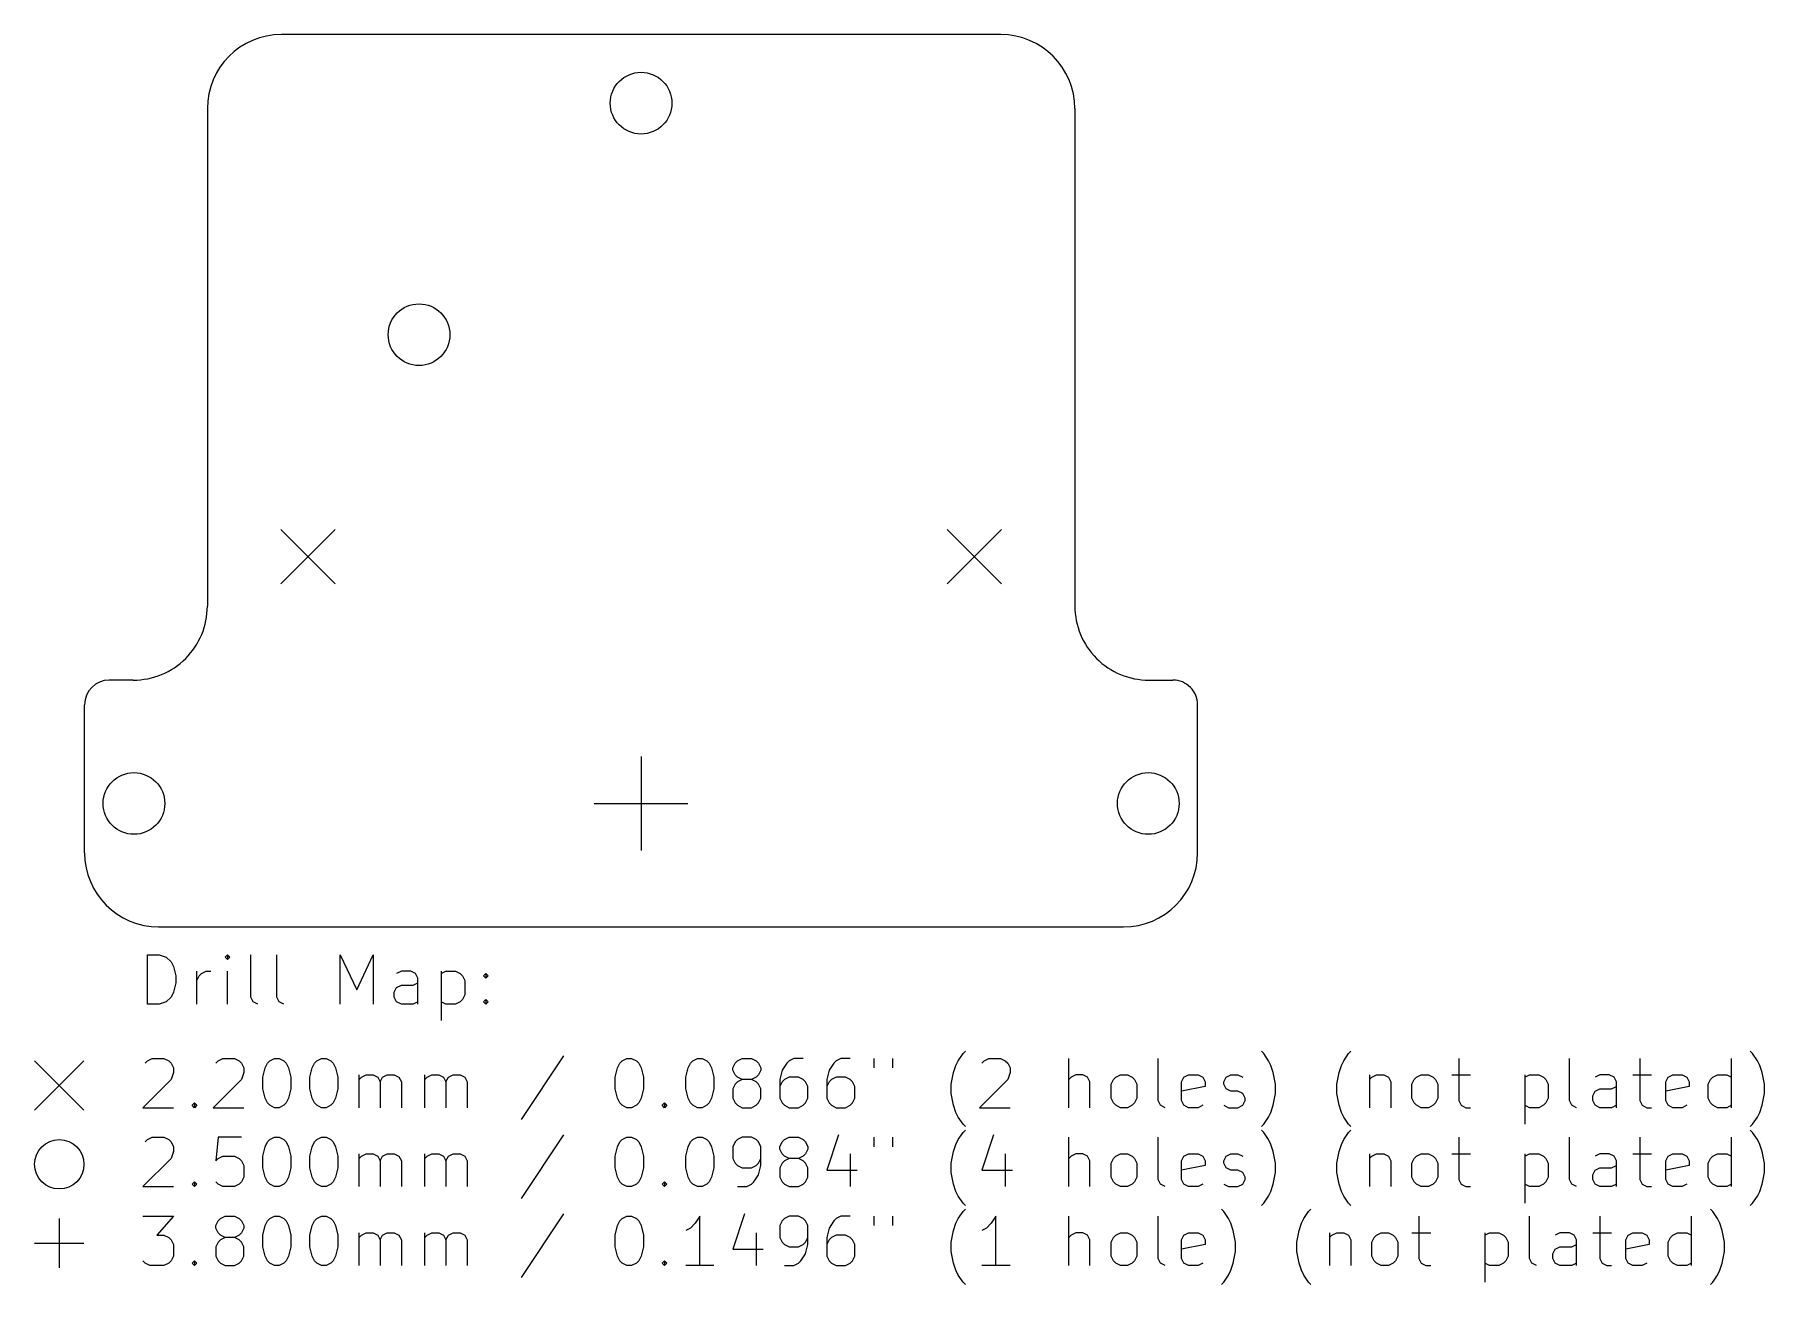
# Model space of a CAD drawing. Extents: x 155.4 to 225.5, y -126.4 to -75.7.
import ezdxf

# ---------------------------------------------------------------- set-up
doc = ezdxf.new("R2010")
doc.units = 0
doc.layers.add('BLACK', color=7, linetype='CONTINUOUS')

msp = doc.modelspace()

# ---------------------------------------------------------------- linework, layer by layer
at = {"layer": 'BLACK', "linetype": 'CONTINUOUS'}
for p, q in [((194.516, -75.706), (165.36, -75.706)), ((162.36, -78.706), (162.36, -98.868)), ((197.516, -78.706), (197.516, -98.868)), ((165.338, -95.768), (167.538, -97.968)), ((167.538, -95.768), (165.338, -97.968)), ((192.338, -95.768), (194.538, -97.968)), ((194.538, -95.768), (192.338, -97.968)), ((159.36, -101.868), (158.384, -101.868)), ((200.516, -101.868), (201.491, -101.868)), ((157.384, -108.868), (157.384, -102.868)), ((202.491, -108.868), (202.491, -102.868)), ((179.938, -104.968), (179.938, -108.768)), ((178.038, -106.868), (181.838, -106.868)), ((160.384, -111.868), (199.491, -111.868)), ((159.935, -114.998), (159.935, -112.998)), ((159.935, -112.998), (160.412, -112.998)), ((160.412, -112.998), (160.697, -113.093)), ((160.697, -113.093), (160.888, -113.283)), ((160.888, -113.283), (160.983, -113.474)), ((160.983, -113.474), (161.078, -113.855)), ((163.174, -112.998), (163.078, -113.093)), ((163.078, -113.093), (163.174, -113.188)), ((163.269, -113.093), (163.174, -112.998)), ((163.174, -112.998), (163.174, -113.188)), ((163.174, -113.188), (163.269, -113.093)), ((164.126, -114.712), (164.126, -112.998)), ((165.174, -114.712), (165.174, -112.998)), ((167.745, -114.998), (167.745, -112.998)), ((167.745, -112.998), (168.412, -114.426)), ((168.412, -114.426), (169.078, -112.998)), ((169.078, -112.998), (169.078, -114.998)), ((161.078, -114.141), (160.983, -114.522)), ((161.078, -113.855), (161.078, -114.141)), ((161.935, -114.998), (161.935, -113.664)), ((161.935, -114.045), (162.031, -113.855)), ((162.031, -113.855), (162.126, -113.76)), ((162.126, -113.76), (162.316, -113.664)), ((162.316, -113.664), (162.507, -113.664)), ((163.174, -114.998), (163.174, -113.664)), ((170.221, -113.664), (170.031, -113.76)), ((170.031, -114.331), (170.221, -114.236)), ((170.602, -113.664), (170.221, -113.664)), ((170.221, -114.236), (170.697, -114.236)), ((170.793, -113.76), (170.602, -113.664)), ((170.697, -114.236), (170.888, -114.141)), ((170.888, -113.95), (170.793, -113.76)), ((170.888, -114.998), (170.888, -113.95)), ((171.84, -113.664), (171.84, -115.664)), ((171.84, -113.76), (172.031, -113.664)), ((172.031, -113.664), (172.412, -113.664)), ((172.412, -113.664), (172.602, -113.76)), ((172.602, -113.76), (172.697, -113.855)), ((172.697, -113.855), (172.793, -114.045)), ((172.793, -114.045), (172.793, -114.617)), ((173.555, -113.855), (173.65, -113.76)), ((173.65, -113.95), (173.555, -113.855)), ((173.65, -113.76), (173.745, -113.855)), ((173.65, -113.76), (173.65, -113.95)), ((173.745, -113.855), (173.65, -113.95)), ((160.697, -114.902), (160.412, -114.998)), ((160.888, -114.712), (160.697, -114.902)), ((160.983, -114.522), (160.888, -114.712)), ((164.221, -114.902), (164.126, -114.712)), ((164.412, -114.998), (164.221, -114.902)), ((165.269, -114.902), (165.174, -114.712)), ((165.459, -114.998), (165.269, -114.902)), ((169.935, -114.522), (170.031, -114.331)), ((169.935, -114.712), (169.935, -114.522)), ((170.031, -114.902), (169.935, -114.712)), ((170.221, -114.998), (170.031, -114.902)), ((170.888, -114.902), (170.697, -114.998)), ((172.031, -114.998), (171.84, -114.902)), ((172.602, -114.902), (172.412, -114.998)), ((172.697, -114.807), (172.602, -114.902)), ((172.793, -114.617), (172.697, -114.807)), ((173.555, -114.902), (173.65, -114.807)), ((173.65, -114.998), (173.555, -114.902)), ((173.65, -114.807), (173.745, -114.902)), ((173.65, -114.807), (173.65, -114.998)), ((173.745, -114.902), (173.65, -114.998)), ((160.412, -114.998), (159.935, -114.998)), ((170.697, -114.998), (170.221, -114.998)), ((172.412, -114.998), (172.031, -114.998)), ((192.793, -117.293), (192.983, -117.007)), ((192.983, -117.007), (193.078, -116.912)), ((205.174, -117.007), (205.078, -116.912)), ((205.364, -117.293), (205.174, -117.007)), ((208.412, -117.293), (208.602, -117.007)), ((208.602, -117.007), (208.697, -116.912)), ((224.983, -117.007), (224.888, -116.912)), ((225.174, -117.293), (224.983, -117.007)), ((155.359, -117.293), (157.359, -119.293)), ((157.359, -117.293), (155.359, -119.293)), ((159.84, -117.388), (159.935, -117.293)), ((159.935, -117.293), (160.126, -117.198)), ((160.126, -117.198), (160.602, -117.198)), ((160.602, -117.198), (160.793, -117.293)), ((160.793, -117.293), (160.888, -117.388)), ((160.888, -117.388), (160.983, -117.579)), ((160.983, -117.579), (160.983, -117.769)), ((162.697, -117.388), (162.793, -117.293)), ((162.793, -117.293), (162.983, -117.198)), ((162.983, -117.198), (163.459, -117.198)), ((163.459, -117.198), (163.65, -117.293)), ((163.65, -117.293), (163.745, -117.388)), ((163.745, -117.388), (163.84, -117.579)), ((163.84, -117.579), (163.84, -117.769)), ((164.602, -117.96), (164.697, -117.579)), ((164.697, -117.579), (164.793, -117.388)), ((164.793, -117.388), (164.888, -117.293)), ((164.888, -117.293), (165.078, -117.198)), ((165.078, -117.198), (165.269, -117.198)), ((165.269, -117.198), (165.459, -117.293)), ((165.459, -117.293), (165.555, -117.388)), ((165.555, -117.388), (165.65, -117.579)), ((165.65, -117.579), (165.745, -117.96)), ((166.507, -117.96), (166.602, -117.579)), ((166.602, -117.579), (166.697, -117.388)), ((166.697, -117.388), (166.793, -117.293)), ((166.793, -117.293), (166.983, -117.198)), ((166.983, -117.198), (167.174, -117.198)), ((167.174, -117.198), (167.364, -117.293)), ((167.364, -117.293), (167.459, -117.388)), ((167.459, -117.388), (167.555, -117.579)), ((167.555, -117.579), (167.65, -117.96)), ((176.793, -117.102), (175.078, -119.674)), ((178.888, -117.96), (178.983, -117.579)), ((178.983, -117.579), (179.078, -117.388)), ((179.078, -117.388), (179.174, -117.293)), ((179.174, -117.293), (179.364, -117.198)), ((179.364, -117.198), (179.555, -117.198)), ((179.555, -117.198), (179.745, -117.293)), ((179.745, -117.293), (179.84, -117.388)), ((179.84, -117.388), (179.935, -117.579)), ((179.935, -117.579), (180.031, -117.96)), ((181.745, -117.96), (181.84, -117.579)), ((181.84, -117.579), (181.935, -117.388)), ((181.935, -117.388), (182.031, -117.293)), ((182.031, -117.293), (182.221, -117.198)), ((182.221, -117.198), (182.412, -117.198)), ((182.412, -117.198), (182.602, -117.293)), ((182.602, -117.293), (182.697, -117.388)), ((182.697, -117.388), (182.793, -117.579)), ((182.793, -117.579), (182.888, -117.96)), ((183.65, -117.579), (183.745, -117.388)), ((183.65, -117.674), (183.65, -117.579)), ((183.745, -117.864), (183.65, -117.674)), ((183.745, -117.388), (183.84, -117.293)), ((183.84, -117.293), (184.031, -117.198)), ((184.031, -117.198), (184.412, -117.198)), ((184.412, -117.198), (184.602, -117.293)), ((184.602, -117.293), (184.697, -117.388)), ((184.697, -117.388), (184.793, -117.579)), ((184.793, -117.674), (184.697, -117.864)), ((184.793, -117.579), (184.793, -117.674)), ((185.65, -117.674), (185.555, -118.055)), ((185.84, -117.388), (185.65, -117.674)), ((185.935, -117.293), (185.84, -117.388)), ((186.126, -117.198), (185.935, -117.293)), ((186.507, -117.198), (186.126, -117.198)), ((187.555, -117.674), (187.459, -118.055)), ((187.745, -117.388), (187.555, -117.674)), ((187.84, -117.293), (187.745, -117.388)), ((188.031, -117.198), (187.84, -117.293)), ((188.412, -117.198), (188.031, -117.198)), ((189.364, -117.198), (189.364, -117.579)), ((190.126, -117.198), (190.126, -117.579)), ((192.602, -117.769), (192.697, -117.483)), ((192.697, -117.483), (192.793, -117.293)), ((193.745, -117.388), (193.84, -117.293)), ((193.84, -117.293), (194.031, -117.198)), ((194.031, -117.198), (194.507, -117.198)), ((194.507, -117.198), (194.697, -117.293)), ((194.697, -117.293), (194.793, -117.388)), ((194.793, -117.388), (194.888, -117.579)), ((194.888, -117.579), (194.888, -117.769)), ((197.269, -119.198), (197.269, -117.198)), ((200.888, -118.912), (200.888, -117.198)), ((205.459, -117.483), (205.364, -117.293)), ((205.555, -117.769), (205.459, -117.483)), ((208.221, -117.769), (208.316, -117.483)), ((208.316, -117.483), (208.412, -117.293)), ((213.078, -117.198), (213.078, -118.912)), ((217.555, -118.912), (217.555, -117.198)), ((220.412, -117.198), (220.412, -118.912)), ((224.126, -119.198), (224.126, -117.198)), ((225.269, -117.483), (225.174, -117.293)), ((225.364, -117.769), (225.269, -117.483)), ((160.888, -118.055), (159.745, -119.198)), ((160.983, -117.769), (160.888, -118.055)), ((163.745, -118.055), (162.602, -119.198)), ((163.84, -117.769), (163.745, -118.055)), ((164.602, -118.436), (164.602, -117.96)), ((164.697, -118.817), (164.602, -118.436)), ((165.745, -118.436), (165.65, -118.817)), ((165.745, -117.96), (165.745, -118.436)), ((166.507, -118.436), (166.507, -117.96)), ((166.602, -118.817), (166.507, -118.436)), ((167.65, -118.436), (167.555, -118.817)), ((167.65, -117.96), (167.65, -118.436)), ((168.507, -119.198), (168.507, -117.864)), ((168.507, -118.055), (168.602, -117.96)), ((168.602, -117.96), (168.793, -117.864)), ((168.793, -117.864), (169.078, -117.864)), ((169.078, -117.864), (169.269, -117.96)), ((169.269, -117.96), (169.364, -118.15)), ((169.364, -118.15), (169.459, -117.96)), ((169.364, -118.15), (169.364, -119.198)), ((169.459, -117.96), (169.65, -117.864)), ((169.65, -117.864), (169.935, -117.864)), ((169.935, -117.864), (170.126, -117.96)), ((170.126, -117.96), (170.221, -118.15)), ((170.221, -118.15), (170.221, -119.198)), ((171.174, -119.198), (171.174, -117.864)), ((171.174, -118.055), (171.269, -117.96)), ((171.269, -117.96), (171.459, -117.864)), ((171.459, -117.864), (171.745, -117.864)), ((171.745, -117.864), (171.935, -117.96)), ((171.935, -117.96), (172.031, -118.15)), ((172.031, -118.15), (172.126, -117.96)), ((172.031, -118.15), (172.031, -119.198)), ((172.126, -117.96), (172.316, -117.864)), ((172.316, -117.864), (172.602, -117.864)), ((172.602, -117.864), (172.793, -117.96)), ((172.793, -117.96), (172.888, -118.15)), ((172.888, -118.15), (172.888, -119.198)), ((178.888, -118.436), (178.888, -117.96)), ((178.983, -118.817), (178.888, -118.436)), ((180.031, -118.436), (179.935, -118.817)), ((180.031, -117.96), (180.031, -118.436)), ((181.745, -118.436), (181.745, -117.96)), ((181.84, -118.817), (181.745, -118.436)), ((182.888, -118.436), (182.793, -118.817)), ((182.888, -117.96), (182.888, -118.436)), ((183.745, -118.245), (183.65, -118.436)), ((183.65, -118.436), (183.65, -118.817)), ((183.84, -117.96), (183.745, -117.864)), ((183.84, -118.15), (183.745, -118.245)), ((184.031, -118.055), (183.84, -117.96)), ((184.031, -118.055), (183.84, -118.15)), ((184.412, -118.055), (184.031, -118.055)), ((184.602, -117.96), (184.412, -118.055)), ((184.602, -118.15), (184.412, -118.055)), ((184.697, -117.864), (184.602, -117.96)), ((184.697, -118.245), (184.602, -118.15)), ((184.793, -118.436), (184.697, -118.245)), ((184.793, -118.817), (184.793, -118.436)), ((185.555, -118.055), (185.555, -118.817)), ((185.65, -118.15), (185.555, -118.341)), ((185.745, -118.055), (185.65, -118.15)), ((185.935, -117.96), (185.745, -118.055)), ((186.316, -117.96), (185.935, -117.96)), ((186.507, -118.055), (186.316, -117.96)), ((186.602, -118.15), (186.507, -118.055)), ((186.697, -118.341), (186.602, -118.15)), ((186.697, -118.817), (186.697, -118.341)), ((187.459, -118.055), (187.459, -118.817)), ((187.555, -118.15), (187.459, -118.341)), ((187.65, -118.055), (187.555, -118.15)), ((187.84, -117.96), (187.65, -118.055)), ((188.221, -117.96), (187.84, -117.96)), ((188.412, -118.055), (188.221, -117.96)), ((188.507, -118.15), (188.412, -118.055)), ((188.602, -118.341), (188.507, -118.15)), ((188.602, -118.817), (188.602, -118.341)), ((192.507, -118.245), (192.602, -117.769)), ((192.507, -118.626), (192.507, -118.245)), ((194.793, -118.055), (193.65, -119.198)), ((194.888, -117.769), (194.793, -118.055)), ((197.364, -117.96), (197.269, -118.055)), ((197.555, -117.864), (197.364, -117.96)), ((197.84, -117.864), (197.555, -117.864)), ((198.031, -117.96), (197.84, -117.864)), ((198.126, -118.15), (198.031, -117.96)), ((198.126, -119.198), (198.126, -118.15)), ((198.983, -118.245), (199.078, -118.055)), ((198.983, -118.817), (198.983, -118.245)), ((199.078, -118.055), (199.174, -117.96)), ((199.174, -117.96), (199.364, -117.864)), ((199.364, -117.864), (199.65, -117.864)), ((199.65, -117.864), (199.84, -117.96)), ((199.84, -117.96), (199.935, -118.055)), ((199.935, -118.055), (200.031, -118.245)), ((200.031, -118.245), (200.031, -118.817)), ((201.84, -118.15), (201.935, -117.96)), ((201.84, -118.912), (201.84, -118.15)), ((202.793, -118.341), (201.84, -118.531)), ((201.935, -117.96), (202.126, -117.864)), ((202.126, -117.864), (202.507, -117.864)), ((202.507, -117.864), (202.697, -117.96)), ((202.697, -117.96), (202.793, -118.15)), ((202.793, -118.15), (202.793, -118.341)), ((203.555, -118.15), (203.65, -117.96)), ((203.555, -118.245), (203.555, -118.15)), ((203.65, -118.436), (203.555, -118.245)), ((203.65, -117.96), (203.84, -117.864)), ((203.84, -118.531), (203.65, -118.436)), ((203.84, -117.864), (204.126, -117.864)), ((204.126, -117.864), (204.316, -117.96)), ((205.65, -118.245), (205.555, -117.769)), ((205.65, -118.626), (205.65, -118.245)), ((208.126, -118.245), (208.221, -117.769)), ((208.126, -118.626), (208.126, -118.245)), ((209.459, -117.864), (209.459, -119.198)), ((209.459, -118.055), (209.555, -117.96)), ((209.555, -117.96), (209.745, -117.864)), ((209.745, -117.864), (210.031, -117.864)), ((210.031, -117.864), (210.221, -117.96)), ((210.221, -117.96), (210.316, -118.15)), ((210.316, -118.15), (210.316, -119.198)), ((211.174, -118.245), (211.269, -118.055)), ((211.174, -118.817), (211.174, -118.245)), ((211.269, -118.055), (211.364, -117.96)), ((211.364, -117.96), (211.555, -117.864)), ((211.555, -117.864), (211.84, -117.864)), ((211.84, -117.864), (212.031, -117.96)), ((212.031, -117.96), (212.126, -118.055)), ((212.126, -118.055), (212.221, -118.245)), ((212.221, -118.245), (212.221, -118.817)), ((212.793, -117.864), (213.555, -117.864)), ((215.745, -117.864), (215.745, -119.864)), ((215.745, -117.96), (215.935, -117.864)), ((215.935, -117.864), (216.316, -117.864)), ((216.316, -117.864), (216.507, -117.96)), ((216.507, -117.96), (216.602, -118.055)), ((216.602, -118.055), (216.697, -118.245)), ((216.697, -118.245), (216.697, -118.817)), ((218.793, -117.864), (218.602, -117.96)), ((218.602, -118.531), (218.793, -118.436)), ((219.174, -117.864), (218.793, -117.864)), ((218.793, -118.436), (219.269, -118.436)), ((219.364, -117.96), (219.174, -117.864)), ((219.269, -118.436), (219.459, -118.341)), ((219.459, -118.15), (219.364, -117.96)), ((219.459, -119.198), (219.459, -118.15)), ((220.126, -117.864), (220.888, -117.864)), ((221.459, -118.15), (221.555, -117.96)), ((221.459, -118.912), (221.459, -118.15)), ((222.412, -118.341), (221.459, -118.531)), ((221.555, -117.96), (221.745, -117.864)), ((221.745, -117.864), (222.126, -117.864)), ((222.126, -117.864), (222.316, -117.96)), ((222.316, -117.96), (222.412, -118.15)), ((222.412, -118.15), (222.412, -118.341)), ((223.174, -118.245), (223.269, -118.055)), ((223.174, -118.817), (223.174, -118.245)), ((223.269, -118.055), (223.364, -117.96)), ((223.364, -117.96), (223.555, -117.864)), ((223.555, -117.864), (223.935, -117.864)), ((223.935, -117.864), (224.126, -117.96)), ((225.459, -118.245), (225.364, -117.769)), ((225.459, -118.626), (225.459, -118.245)), ((161.745, -119.102), (161.84, -119.007)), ((161.84, -119.198), (161.745, -119.102)), ((161.84, -119.007), (161.935, -119.102)), ((161.84, -119.007), (161.84, -119.198)), ((161.935, -119.102), (161.84, -119.198)), ((164.793, -119.007), (164.697, -118.817)), ((164.888, -119.102), (164.793, -119.007)), ((165.078, -119.198), (164.888, -119.102)), ((165.459, -119.102), (165.269, -119.198)), ((165.555, -119.007), (165.459, -119.102)), ((165.65, -118.817), (165.555, -119.007)), ((166.697, -119.007), (166.602, -118.817)), ((166.793, -119.102), (166.697, -119.007)), ((166.983, -119.198), (166.793, -119.102)), ((167.364, -119.102), (167.174, -119.198)), ((167.459, -119.007), (167.364, -119.102)), ((167.555, -118.817), (167.459, -119.007)), ((179.078, -119.007), (178.983, -118.817)), ((179.174, -119.102), (179.078, -119.007)), ((179.364, -119.198), (179.174, -119.102)), ((179.745, -119.102), (179.555, -119.198)), ((179.84, -119.007), (179.745, -119.102)), ((179.935, -118.817), (179.84, -119.007)), ((180.793, -119.102), (180.888, -119.007)), ((180.888, -119.198), (180.793, -119.102)), ((180.888, -119.007), (180.983, -119.102)), ((180.888, -119.007), (180.888, -119.198)), ((180.983, -119.102), (180.888, -119.198)), ((181.935, -119.007), (181.84, -118.817)), ((182.031, -119.102), (181.935, -119.007)), ((182.221, -119.198), (182.031, -119.102)), ((182.602, -119.102), (182.412, -119.198)), ((182.697, -119.007), (182.602, -119.102)), ((182.793, -118.817), (182.697, -119.007)), ((183.65, -118.817), (183.745, -119.007)), ((183.745, -119.007), (183.84, -119.102)), ((183.84, -119.102), (184.031, -119.198)), ((184.412, -119.198), (184.602, -119.102)), ((184.602, -119.102), (184.697, -119.007)), ((184.697, -119.007), (184.793, -118.817)), ((185.555, -118.817), (185.65, -119.007)), ((185.65, -119.007), (185.745, -119.102)), ((185.745, -119.102), (185.935, -119.198)), ((186.316, -119.198), (186.507, -119.102)), ((186.507, -119.102), (186.602, -119.007)), ((186.602, -119.007), (186.697, -118.817)), ((187.459, -118.817), (187.555, -119.007)), ((187.555, -119.007), (187.65, -119.102)), ((187.65, -119.102), (187.84, -119.198)), ((188.221, -119.198), (188.412, -119.102)), ((188.412, -119.102), (188.507, -119.007)), ((188.507, -119.007), (188.602, -118.817)), ((192.602, -119.102), (192.507, -118.626)), ((192.697, -119.388), (192.602, -119.102)), ((199.078, -119.007), (198.983, -118.817)), ((199.174, -119.102), (199.078, -119.007)), ((199.364, -119.198), (199.174, -119.102)), ((199.84, -119.102), (199.65, -119.198)), ((199.935, -119.007), (199.84, -119.102)), ((200.031, -118.817), (199.935, -119.007)), ((200.983, -119.102), (200.888, -118.912)), ((201.174, -119.198), (200.983, -119.102)), ((201.935, -119.102), (201.84, -118.912)), ((202.126, -119.198), (201.935, -119.102)), ((202.697, -119.102), (202.507, -119.198)), ((203.555, -119.102), (203.745, -119.198)), ((204.126, -118.531), (203.84, -118.531)), ((204.316, -118.626), (204.126, -118.531)), ((204.126, -119.198), (204.316, -119.102)), ((204.412, -118.817), (204.316, -118.626)), ((204.316, -119.102), (204.412, -118.912)), ((204.412, -118.912), (204.412, -118.817)), ((205.459, -119.388), (205.555, -119.102)), ((205.555, -119.102), (205.65, -118.626)), ((208.221, -119.102), (208.126, -118.626)), ((208.316, -119.388), (208.221, -119.102)), ((211.269, -119.007), (211.174, -118.817)), ((211.364, -119.102), (211.269, -119.007)), ((211.555, -119.198), (211.364, -119.102)), ((212.031, -119.102), (211.84, -119.198)), ((212.126, -119.007), (212.031, -119.102)), ((212.221, -118.817), (212.126, -119.007)), ((213.078, -118.912), (213.174, -119.102)), ((213.174, -119.102), (213.364, -119.198)), ((215.935, -119.198), (215.745, -119.102)), ((216.507, -119.102), (216.316, -119.198)), ((216.602, -119.007), (216.507, -119.102)), ((216.697, -118.817), (216.602, -119.007)), ((217.65, -119.102), (217.555, -118.912)), ((217.84, -119.198), (217.65, -119.102)), ((218.507, -118.722), (218.602, -118.531)), ((218.507, -118.912), (218.507, -118.722)), ((218.602, -119.102), (218.507, -118.912)), ((218.793, -119.198), (218.602, -119.102)), ((219.459, -119.102), (219.269, -119.198)), ((220.412, -118.912), (220.507, -119.102)), ((220.507, -119.102), (220.697, -119.198)), ((221.555, -119.102), (221.459, -118.912)), ((221.745, -119.198), (221.555, -119.102)), ((222.316, -119.102), (222.126, -119.198)), ((223.269, -119.007), (223.174, -118.817)), ((223.364, -119.102), (223.269, -119.007)), ((223.555, -119.198), (223.364, -119.102)), ((224.126, -119.102), (223.935, -119.198)), ((225.269, -119.388), (225.364, -119.102)), ((225.364, -119.102), (225.459, -118.626)), ((159.745, -119.198), (160.983, -119.198)), ((162.602, -119.198), (163.84, -119.198)), ((165.269, -119.198), (165.078, -119.198)), ((167.174, -119.198), (166.983, -119.198)), ((179.555, -119.198), (179.364, -119.198)), ((182.412, -119.198), (182.221, -119.198)), ((184.031, -119.198), (184.412, -119.198)), ((185.935, -119.198), (186.316, -119.198)), ((187.84, -119.198), (188.221, -119.198)), ((192.793, -119.579), (192.697, -119.388)), ((192.983, -119.864), (192.793, -119.579)), ((193.078, -119.96), (192.983, -119.864)), ((193.65, -119.198), (194.888, -119.198)), ((199.65, -119.198), (199.364, -119.198)), ((202.507, -119.198), (202.126, -119.198)), ((203.745, -119.198), (204.126, -119.198)), ((205.078, -119.96), (205.174, -119.864)), ((205.174, -119.864), (205.364, -119.579)), ((205.364, -119.579), (205.459, -119.388)), ((208.412, -119.579), (208.316, -119.388)), ((208.602, -119.864), (208.412, -119.579)), ((208.697, -119.96), (208.602, -119.864)), ((211.84, -119.198), (211.555, -119.198)), ((213.364, -119.198), (213.555, -119.198)), ((216.316, -119.198), (215.935, -119.198)), ((219.269, -119.198), (218.793, -119.198)), ((220.697, -119.198), (220.888, -119.198)), ((222.126, -119.198), (221.745, -119.198)), ((223.935, -119.198), (223.555, -119.198)), ((224.888, -119.96), (224.983, -119.864)), ((224.983, -119.864), (225.174, -119.579)), ((225.174, -119.579), (225.269, -119.388)), ((159.84, -120.588), (159.935, -120.493)), ((159.935, -120.493), (160.126, -120.398)), ((160.126, -120.398), (160.602, -120.398)), ((160.602, -120.398), (160.793, -120.493)), ((160.793, -120.493), (160.888, -120.588)), ((162.793, -120.398), (162.697, -121.35)), ((163.745, -120.398), (162.793, -120.398)), ((164.793, -120.588), (164.888, -120.493)), ((164.888, -120.493), (165.078, -120.398)), ((165.078, -120.398), (165.269, -120.398)), ((165.269, -120.398), (165.459, -120.493)), ((165.459, -120.493), (165.555, -120.588)), ((166.697, -120.588), (166.793, -120.493)), ((166.793, -120.493), (166.983, -120.398)), ((166.983, -120.398), (167.174, -120.398)), ((167.174, -120.398), (167.364, -120.493)), ((167.364, -120.493), (167.459, -120.588)), ((176.793, -120.302), (175.078, -122.874)), ((179.078, -120.588), (179.174, -120.493)), ((179.174, -120.493), (179.364, -120.398)), ((179.364, -120.398), (179.555, -120.398)), ((179.555, -120.398), (179.745, -120.493)), ((179.745, -120.493), (179.84, -120.588)), ((181.935, -120.588), (182.031, -120.493)), ((182.031, -120.493), (182.221, -120.398)), ((182.221, -120.398), (182.412, -120.398)), ((182.412, -120.398), (182.602, -120.493)), ((182.602, -120.493), (182.697, -120.588)), ((183.84, -120.493), (183.745, -120.588)), ((184.031, -120.398), (183.84, -120.493)), ((184.412, -120.398), (184.031, -120.398)), ((184.602, -120.493), (184.412, -120.398)), ((184.697, -120.588), (184.602, -120.493)), ((185.65, -120.588), (185.745, -120.493)), ((185.745, -120.493), (185.935, -120.398)), ((185.935, -120.398), (186.316, -120.398)), ((186.316, -120.398), (186.507, -120.493)), ((186.507, -120.493), (186.602, -120.588)), ((187.935, -120.302), (187.459, -121.731)), ((189.364, -120.398), (189.364, -120.779)), ((190.126, -120.398), (190.126, -120.779)), ((192.697, -120.683), (192.793, -120.493)), ((192.793, -120.493), (192.983, -120.207)), ((192.983, -120.207), (193.078, -120.112)), ((194.221, -120.302), (193.745, -121.731)), ((197.269, -122.398), (197.269, -120.398)), ((200.888, -122.112), (200.888, -120.398)), ((205.174, -120.207), (205.078, -120.112)), ((205.364, -120.493), (205.174, -120.207)), ((205.459, -120.683), (205.364, -120.493)), ((208.316, -120.683), (208.412, -120.493)), ((208.412, -120.493), (208.602, -120.207)), ((208.602, -120.207), (208.697, -120.112)), ((213.078, -120.398), (213.078, -122.112)), ((217.555, -122.112), (217.555, -120.398)), ((220.412, -120.398), (220.412, -122.112)), ((224.126, -122.398), (224.126, -120.398)), ((224.983, -120.207), (224.888, -120.112)), ((225.174, -120.493), (224.983, -120.207)), ((225.269, -120.683), (225.174, -120.493)), ((160.888, -121.255), (159.745, -122.398)), ((160.888, -120.588), (160.983, -120.779)), ((160.983, -120.969), (160.888, -121.255)), ((160.983, -120.779), (160.983, -120.969)), ((162.697, -121.35), (162.793, -121.255)), ((162.793, -121.255), (162.983, -121.16)), ((162.983, -121.16), (163.459, -121.16)), ((163.459, -121.16), (163.65, -121.255)), ((163.65, -121.255), (163.745, -121.35)), ((164.602, -121.16), (164.697, -120.779)), ((164.602, -121.636), (164.602, -121.16)), ((164.697, -120.779), (164.793, -120.588)), ((165.555, -120.588), (165.65, -120.779)), ((165.65, -120.779), (165.745, -121.16)), ((165.745, -121.16), (165.745, -121.636)), ((166.507, -121.16), (166.602, -120.779)), ((166.507, -121.636), (166.507, -121.16)), ((166.602, -120.779), (166.697, -120.588)), ((167.459, -120.588), (167.555, -120.779)), ((167.555, -120.779), (167.65, -121.16)), ((167.65, -121.16), (167.65, -121.636)), ((168.507, -122.398), (168.507, -121.064)), ((168.507, -121.255), (168.602, -121.16)), ((168.602, -121.16), (168.793, -121.064)), ((168.793, -121.064), (169.078, -121.064)), ((169.078, -121.064), (169.269, -121.16)), ((169.269, -121.16), (169.364, -121.35)), ((169.364, -121.35), (169.459, -121.16)), ((169.459, -121.16), (169.65, -121.064)), ((169.65, -121.064), (169.935, -121.064)), ((169.935, -121.064), (170.126, -121.16)), ((170.126, -121.16), (170.221, -121.35)), ((171.174, -122.398), (171.174, -121.064)), ((171.174, -121.255), (171.269, -121.16)), ((171.269, -121.16), (171.459, -121.064)), ((171.459, -121.064), (171.745, -121.064)), ((171.745, -121.064), (171.935, -121.16)), ((171.935, -121.16), (172.031, -121.35)), ((172.031, -121.35), (172.126, -121.16)), ((172.126, -121.16), (172.316, -121.064)), ((172.316, -121.064), (172.602, -121.064)), ((172.602, -121.064), (172.793, -121.16)), ((172.793, -121.16), (172.888, -121.35)), ((178.888, -121.16), (178.983, -120.779)), ((178.888, -121.636), (178.888, -121.16)), ((178.983, -120.779), (179.078, -120.588)), ((179.84, -120.588), (179.935, -120.779)), ((179.935, -120.779), (180.031, -121.16)), ((180.031, -121.16), (180.031, -121.636)), ((181.745, -121.16), (181.84, -120.779)), ((181.745, -121.636), (181.745, -121.16)), ((181.84, -120.779), (181.935, -120.588)), ((182.697, -120.588), (182.793, -120.779)), ((182.793, -120.779), (182.888, -121.16)), ((182.888, -121.16), (182.888, -121.636)), ((183.745, -120.588), (183.65, -120.779)), ((183.65, -120.779), (183.65, -121.255)), ((183.65, -121.255), (183.745, -121.445)), ((184.793, -120.779), (184.697, -120.588)), ((184.697, -121.445), (184.793, -121.255)), ((184.793, -121.541), (184.793, -120.779)), ((185.555, -120.779), (185.65, -120.588)), ((185.555, -120.874), (185.555, -120.779)), ((185.65, -121.064), (185.555, -120.874)), ((185.745, -121.16), (185.65, -121.064)), ((185.935, -121.255), (185.745, -121.16)), ((185.935, -121.255), (185.745, -121.35)), ((186.316, -121.255), (185.935, -121.255)), ((186.507, -121.16), (186.316, -121.255)), ((186.507, -121.35), (186.316, -121.255)), ((186.602, -121.064), (186.507, -121.16)), ((186.602, -120.588), (186.697, -120.779)), ((186.697, -120.874), (186.602, -121.064)), ((186.697, -120.779), (186.697, -120.874)), ((188.412, -121.064), (188.412, -122.398)), ((192.507, -121.445), (192.602, -120.969)), ((192.602, -120.969), (192.697, -120.683)), ((194.697, -121.064), (194.697, -122.398)), ((197.364, -121.16), (197.269, -121.255)), ((197.555, -121.064), (197.364, -121.16)), ((197.84, -121.064), (197.555, -121.064)), ((198.031, -121.16), (197.84, -121.064)), ((198.126, -121.35), (198.031, -121.16)), ((198.983, -121.445), (199.078, -121.255)), ((199.078, -121.255), (199.174, -121.16)), ((199.174, -121.16), (199.364, -121.064)), ((199.364, -121.064), (199.65, -121.064)), ((199.65, -121.064), (199.84, -121.16)), ((199.84, -121.16), (199.935, -121.255)), ((199.935, -121.255), (200.031, -121.445)), ((201.84, -121.35), (201.935, -121.16)), ((201.935, -121.16), (202.126, -121.064)), ((202.126, -121.064), (202.507, -121.064)), ((202.507, -121.064), (202.697, -121.16)), ((202.697, -121.16), (202.793, -121.35)), ((203.555, -121.35), (203.65, -121.16)), ((203.65, -121.16), (203.84, -121.064)), ((203.84, -121.064), (204.126, -121.064)), ((204.126, -121.064), (204.316, -121.16)), ((205.555, -120.969), (205.459, -120.683)), ((205.65, -121.445), (205.555, -120.969)), ((208.126, -121.445), (208.221, -120.969)), ((208.221, -120.969), (208.316, -120.683)), ((209.459, -121.064), (209.459, -122.398)), ((209.459, -121.255), (209.555, -121.16)), ((209.555, -121.16), (209.745, -121.064)), ((209.745, -121.064), (210.031, -121.064)), ((210.031, -121.064), (210.221, -121.16)), ((210.221, -121.16), (210.316, -121.35)), ((211.174, -121.445), (211.269, -121.255)), ((211.269, -121.255), (211.364, -121.16)), ((211.364, -121.16), (211.555, -121.064)), ((211.555, -121.064), (211.84, -121.064)), ((211.84, -121.064), (212.031, -121.16)), ((212.031, -121.16), (212.126, -121.255)), ((212.126, -121.255), (212.221, -121.445)), ((212.793, -121.064), (213.555, -121.064)), ((215.745, -121.064), (215.745, -123.064)), ((215.745, -121.16), (215.935, -121.064)), ((215.935, -121.064), (216.316, -121.064)), ((216.316, -121.064), (216.507, -121.16)), ((216.507, -121.16), (216.602, -121.255)), ((216.602, -121.255), (216.697, -121.445)), ((218.793, -121.064), (218.602, -121.16)), ((219.174, -121.064), (218.793, -121.064)), ((219.364, -121.16), (219.174, -121.064)), ((219.459, -121.35), (219.364, -121.16)), ((220.126, -121.064), (220.888, -121.064)), ((221.459, -121.35), (221.555, -121.16)), ((221.555, -121.16), (221.745, -121.064)), ((221.745, -121.064), (222.126, -121.064)), ((222.126, -121.064), (222.316, -121.16)), ((222.316, -121.16), (222.412, -121.35)), ((223.174, -121.445), (223.269, -121.255)), ((223.269, -121.255), (223.364, -121.16)), ((223.364, -121.16), (223.555, -121.064)), ((223.555, -121.064), (223.935, -121.064)), ((223.935, -121.064), (224.126, -121.16)), ((225.364, -120.969), (225.269, -120.683)), ((225.459, -121.445), (225.364, -120.969)), ((163.745, -121.35), (163.84, -121.541)), ((163.84, -121.541), (163.84, -122.017)), ((164.697, -122.017), (164.602, -121.636)), ((165.745, -121.636), (165.65, -122.017)), ((166.602, -122.017), (166.507, -121.636)), ((167.65, -121.636), (167.555, -122.017)), ((169.364, -121.35), (169.364, -122.398)), ((170.221, -121.35), (170.221, -122.398)), ((172.031, -121.35), (172.031, -122.398)), ((172.888, -121.35), (172.888, -122.398)), ((178.983, -122.017), (178.888, -121.636)), ((180.031, -121.636), (179.935, -122.017)), ((181.84, -122.017), (181.745, -121.636)), ((182.888, -121.636), (182.793, -122.017)), ((183.745, -121.445), (183.84, -121.541)), ((183.84, -121.541), (184.031, -121.636)), ((184.031, -121.636), (184.412, -121.636)), ((184.412, -121.636), (184.602, -121.541)), ((184.507, -122.207), (184.697, -121.922)), ((184.602, -121.541), (184.697, -121.445)), ((184.697, -121.922), (184.793, -121.541)), ((185.65, -121.445), (185.555, -121.636)), ((185.555, -121.636), (185.555, -122.017)), ((185.745, -121.35), (185.65, -121.445)), ((186.602, -121.445), (186.507, -121.35)), ((186.697, -121.636), (186.602, -121.445)), ((186.697, -122.017), (186.697, -121.636)), ((187.459, -121.731), (188.697, -121.731)), ((192.507, -121.826), (192.507, -121.445)), ((192.602, -122.302), (192.507, -121.826)), ((193.745, -121.731), (194.983, -121.731)), ((198.126, -122.398), (198.126, -121.35)), ((198.983, -122.017), (198.983, -121.445)), ((200.031, -121.445), (200.031, -122.017)), ((201.84, -122.112), (201.84, -121.35)), ((202.793, -121.541), (201.84, -121.731)), ((202.793, -121.35), (202.793, -121.541)), ((203.555, -121.445), (203.555, -121.35)), ((203.65, -121.636), (203.555, -121.445)), ((203.84, -121.731), (203.65, -121.636)), ((204.126, -121.731), (203.84, -121.731)), ((204.316, -121.826), (204.126, -121.731)), ((204.412, -122.017), (204.316, -121.826)), ((205.555, -122.302), (205.65, -121.826)), ((205.65, -121.826), (205.65, -121.445)), ((208.126, -121.826), (208.126, -121.445)), ((208.221, -122.302), (208.126, -121.826)), ((210.316, -121.35), (210.316, -122.398)), ((211.174, -122.017), (211.174, -121.445)), ((212.221, -121.445), (212.221, -122.017)), ((216.697, -121.445), (216.697, -122.017)), ((218.507, -121.922), (218.602, -121.731)), ((218.507, -122.112), (218.507, -121.922)), ((218.602, -121.731), (218.793, -121.636)), ((218.793, -121.636), (219.269, -121.636)), ((219.269, -121.636), (219.459, -121.541)), ((219.459, -122.398), (219.459, -121.35)), ((221.459, -122.112), (221.459, -121.35)), ((222.412, -121.541), (221.459, -121.731)), ((222.412, -121.35), (222.412, -121.541)), ((223.174, -122.017), (223.174, -121.445)), ((225.364, -122.302), (225.459, -121.826)), ((225.459, -121.826), (225.459, -121.445)), ((159.745, -122.398), (160.983, -122.398)), ((161.745, -122.302), (161.84, -122.207)), ((161.84, -122.398), (161.745, -122.302)), ((161.84, -122.207), (161.935, -122.302)), ((161.84, -122.207), (161.84, -122.398)), ((161.935, -122.302), (161.84, -122.398)), ((162.793, -122.302), (162.697, -122.207)), ((162.983, -122.398), (162.793, -122.302)), ((163.459, -122.398), (162.983, -122.398)), ((163.65, -122.302), (163.459, -122.398)), ((163.745, -122.207), (163.65, -122.302)), ((163.84, -122.017), (163.745, -122.207)), ((164.793, -122.207), (164.697, -122.017)), ((164.888, -122.302), (164.793, -122.207)), ((165.078, -122.398), (164.888, -122.302)), ((165.269, -122.398), (165.078, -122.398)), ((165.459, -122.302), (165.269, -122.398)), ((165.555, -122.207), (165.459, -122.302)), ((165.65, -122.017), (165.555, -122.207)), ((166.697, -122.207), (166.602, -122.017)), ((166.793, -122.302), (166.697, -122.207)), ((166.983, -122.398), (166.793, -122.302)), ((167.174, -122.398), (166.983, -122.398)), ((167.364, -122.302), (167.174, -122.398)), ((167.459, -122.207), (167.364, -122.302)), ((167.555, -122.017), (167.459, -122.207)), ((179.078, -122.207), (178.983, -122.017)), ((179.174, -122.302), (179.078, -122.207)), ((179.364, -122.398), (179.174, -122.302)), ((179.555, -122.398), (179.364, -122.398)), ((179.745, -122.302), (179.555, -122.398)), ((179.84, -122.207), (179.745, -122.302)), ((179.935, -122.017), (179.84, -122.207)), ((180.793, -122.302), (180.888, -122.207)), ((180.888, -122.398), (180.793, -122.302)), ((180.888, -122.207), (180.983, -122.302)), ((180.888, -122.207), (180.888, -122.398)), ((180.983, -122.302), (180.888, -122.398)), ((181.935, -122.207), (181.84, -122.017)), ((182.031, -122.302), (181.935, -122.207)), ((182.221, -122.398), (182.031, -122.302)), ((182.412, -122.398), (182.221, -122.398)), ((182.602, -122.302), (182.412, -122.398)), ((182.697, -122.207), (182.602, -122.302)), ((182.793, -122.017), (182.697, -122.207)), ((183.84, -122.398), (184.221, -122.398)), ((184.221, -122.398), (184.412, -122.302)), ((184.412, -122.302), (184.507, -122.207)), ((185.555, -122.017), (185.65, -122.207)), ((185.65, -122.207), (185.745, -122.302)), ((185.745, -122.302), (185.935, -122.398)), ((185.935, -122.398), (186.316, -122.398)), ((186.316, -122.398), (186.507, -122.302)), ((186.507, -122.302), (186.602, -122.207)), ((186.602, -122.207), (186.697, -122.017)), ((192.697, -122.588), (192.602, -122.302)), ((192.793, -122.779), (192.697, -122.588)), ((199.078, -122.207), (198.983, -122.017)), ((199.174, -122.302), (199.078, -122.207)), ((199.364, -122.398), (199.174, -122.302)), ((199.65, -122.398), (199.364, -122.398)), ((199.84, -122.302), (199.65, -122.398)), ((199.935, -122.207), (199.84, -122.302)), ((200.031, -122.017), (199.935, -122.207)), ((200.983, -122.302), (200.888, -122.112)), ((201.174, -122.398), (200.983, -122.302)), ((201.935, -122.302), (201.84, -122.112)), ((202.126, -122.398), (201.935, -122.302)), ((202.507, -122.398), (202.126, -122.398)), ((202.697, -122.302), (202.507, -122.398)), ((203.555, -122.302), (203.745, -122.398)), ((203.745, -122.398), (204.126, -122.398)), ((204.126, -122.398), (204.316, -122.302)), ((204.316, -122.302), (204.412, -122.112)), ((204.412, -122.112), (204.412, -122.017)), ((205.364, -122.779), (205.459, -122.588)), ((205.459, -122.588), (205.555, -122.302)), ((208.316, -122.588), (208.221, -122.302)), ((208.412, -122.779), (208.316, -122.588)), ((211.269, -122.207), (211.174, -122.017)), ((211.364, -122.302), (211.269, -122.207)), ((211.555, -122.398), (211.364, -122.302)), ((211.84, -122.398), (211.555, -122.398)), ((212.031, -122.302), (211.84, -122.398)), ((212.126, -122.207), (212.031, -122.302)), ((212.221, -122.017), (212.126, -122.207)), ((213.078, -122.112), (213.174, -122.302)), ((213.174, -122.302), (213.364, -122.398)), ((213.364, -122.398), (213.555, -122.398)), ((215.935, -122.398), (215.745, -122.302)), ((216.316, -122.398), (215.935, -122.398)), ((216.507, -122.302), (216.316, -122.398)), ((216.602, -122.207), (216.507, -122.302)), ((216.697, -122.017), (216.602, -122.207)), ((217.65, -122.302), (217.555, -122.112)), ((217.84, -122.398), (217.65, -122.302)), ((218.602, -122.302), (218.507, -122.112)), ((218.793, -122.398), (218.602, -122.302)), ((219.269, -122.398), (218.793, -122.398)), ((219.459, -122.302), (219.269, -122.398)), ((220.412, -122.112), (220.507, -122.302)), ((220.507, -122.302), (220.697, -122.398)), ((220.697, -122.398), (220.888, -122.398)), ((221.555, -122.302), (221.459, -122.112)), ((221.745, -122.398), (221.555, -122.302)), ((222.126, -122.398), (221.745, -122.398)), ((222.316, -122.302), (222.126, -122.398)), ((223.269, -122.207), (223.174, -122.017)), ((223.364, -122.302), (223.269, -122.207)), ((223.555, -122.398), (223.364, -122.302)), ((223.935, -122.398), (223.555, -122.398)), ((224.126, -122.302), (223.935, -122.398)), ((225.174, -122.779), (225.269, -122.588)), ((225.269, -122.588), (225.364, -122.302)), ((192.983, -123.064), (192.793, -122.779)), ((193.078, -123.16), (192.983, -123.064)), ((192.983, -123.407), (193.078, -123.312)), ((203.555, -123.407), (203.459, -123.312)), ((205.078, -123.16), (205.174, -123.064)), ((205.174, -123.064), (205.364, -122.779)), ((206.983, -123.407), (207.078, -123.312)), ((208.602, -123.064), (208.412, -122.779)), ((208.697, -123.16), (208.602, -123.064)), ((223.364, -123.407), (223.269, -123.312)), ((224.888, -123.16), (224.983, -123.064)), ((224.983, -123.064), (225.174, -122.779)), ((156.359, -123.693), (156.359, -125.693)), ((159.745, -123.598), (160.983, -123.598)), ((160.983, -123.598), (160.316, -124.36)), ((162.697, -123.979), (162.793, -123.788)), ((162.697, -124.074), (162.697, -123.979)), ((162.793, -124.264), (162.697, -124.074)), ((162.793, -123.788), (162.888, -123.693)), ((162.888, -123.693), (163.078, -123.598)), ((163.078, -123.598), (163.459, -123.598)), ((163.459, -123.598), (163.65, -123.693)), ((163.65, -123.693), (163.745, -123.788)), ((163.745, -123.788), (163.84, -123.979)), ((163.84, -124.074), (163.745, -124.264)), ((163.84, -123.979), (163.84, -124.074)), ((164.602, -124.36), (164.697, -123.979)), ((164.697, -123.979), (164.793, -123.788)), ((164.793, -123.788), (164.888, -123.693)), ((164.888, -123.693), (165.078, -123.598)), ((165.078, -123.598), (165.269, -123.598)), ((165.269, -123.598), (165.459, -123.693)), ((165.459, -123.693), (165.555, -123.788)), ((165.555, -123.788), (165.65, -123.979)), ((165.65, -123.979), (165.745, -124.36)), ((166.507, -124.36), (166.602, -123.979)), ((166.602, -123.979), (166.697, -123.788)), ((166.697, -123.788), (166.793, -123.693)), ((166.793, -123.693), (166.983, -123.598)), ((166.983, -123.598), (167.174, -123.598)), ((167.174, -123.598), (167.364, -123.693)), ((167.364, -123.693), (167.459, -123.788)), ((167.459, -123.788), (167.555, -123.979)), ((167.555, -123.979), (167.65, -124.36)), ((176.793, -123.502), (175.078, -126.074)), ((178.888, -124.36), (178.983, -123.979)), ((178.983, -123.979), (179.078, -123.788)), ((179.078, -123.788), (179.174, -123.693)), ((179.174, -123.693), (179.364, -123.598)), ((179.364, -123.598), (179.555, -123.598)), ((179.555, -123.598), (179.745, -123.693)), ((179.745, -123.693), (179.84, -123.788)), ((179.84, -123.788), (179.935, -123.979)), ((179.935, -123.979), (180.031, -124.36)), ((181.935, -124.074), (181.745, -124.169)), ((182.126, -123.883), (181.935, -124.074)), ((182.316, -123.598), (182.126, -123.883)), ((182.316, -125.598), (182.316, -123.598)), ((184.126, -123.502), (183.65, -124.931)), ((185.65, -123.788), (185.555, -123.979)), ((185.555, -123.979), (185.555, -124.455)), ((185.745, -123.693), (185.65, -123.788)), ((185.935, -123.598), (185.745, -123.693)), ((186.316, -123.598), (185.935, -123.598)), ((186.507, -123.693), (186.316, -123.598)), ((186.602, -123.788), (186.507, -123.693)), ((186.697, -123.979), (186.602, -123.788)), ((186.697, -124.741), (186.697, -123.979)), ((187.555, -124.074), (187.459, -124.455)), ((187.745, -123.788), (187.555, -124.074)), ((187.84, -123.693), (187.745, -123.788)), ((188.031, -123.598), (187.84, -123.693)), ((188.412, -123.598), (188.031, -123.598)), ((189.364, -123.598), (189.364, -123.979)), ((190.126, -123.598), (190.126, -123.979)), ((192.602, -124.169), (192.697, -123.883)), ((192.697, -123.883), (192.793, -123.693)), ((192.793, -123.693), (192.983, -123.407)), ((193.935, -124.074), (193.745, -124.169)), ((194.126, -123.883), (193.935, -124.074)), ((194.316, -123.598), (194.126, -123.883)), ((194.316, -125.598), (194.316, -123.598)), ((197.269, -125.598), (197.269, -123.598)), ((200.888, -125.312), (200.888, -123.598)), ((203.745, -123.693), (203.555, -123.407)), ((203.84, -123.883), (203.745, -123.693)), ((203.935, -124.169), (203.84, -123.883)), ((206.602, -124.169), (206.697, -123.883)), ((206.697, -123.883), (206.793, -123.693)), ((206.793, -123.693), (206.983, -123.407)), ((211.459, -123.598), (211.459, -125.312)), ((215.935, -125.312), (215.935, -123.598)), ((218.793, -123.598), (218.793, -125.312)), ((222.507, -125.598), (222.507, -123.598)), ((223.555, -123.693), (223.364, -123.407)), ((223.65, -123.883), (223.555, -123.693)), ((223.745, -124.169), (223.65, -123.883)), ((155.359, -124.693), (157.359, -124.693)), ((160.316, -124.36), (160.602, -124.36)), ((160.602, -124.36), (160.793, -124.455)), ((160.793, -124.455), (160.888, -124.55)), ((160.888, -124.55), (160.983, -124.741)), ((160.983, -124.741), (160.983, -125.217)), ((162.793, -124.645), (162.697, -124.836)), ((162.888, -124.36), (162.793, -124.264)), ((162.888, -124.55), (162.793, -124.645)), ((163.078, -124.455), (162.888, -124.36)), ((163.078, -124.455), (162.888, -124.55)), ((163.459, -124.455), (163.078, -124.455)), ((163.65, -124.36), (163.459, -124.455)), ((163.65, -124.55), (163.459, -124.455)), ((163.745, -124.264), (163.65, -124.36)), ((163.745, -124.645), (163.65, -124.55)), ((163.84, -124.836), (163.745, -124.645)), ((164.602, -124.836), (164.602, -124.36)), ((165.745, -124.36), (165.745, -124.836)), ((166.507, -124.836), (166.507, -124.36)), ((167.65, -124.36), (167.65, -124.836)), ((168.507, -125.598), (168.507, -124.264)), ((168.507, -124.455), (168.602, -124.36)), ((168.602, -124.36), (168.793, -124.264)), ((168.793, -124.264), (169.078, -124.264)), ((169.078, -124.264), (169.269, -124.36)), ((169.269, -124.36), (169.364, -124.55)), ((169.364, -124.55), (169.459, -124.36)), ((169.364, -124.55), (169.364, -125.598)), ((169.459, -124.36), (169.65, -124.264)), ((169.65, -124.264), (169.935, -124.264)), ((169.935, -124.264), (170.126, -124.36)), ((170.126, -124.36), (170.221, -124.55)), ((170.221, -124.55), (170.221, -125.598)), ((171.174, -125.598), (171.174, -124.264)), ((171.174, -124.455), (171.269, -124.36)), ((171.269, -124.36), (171.459, -124.264)), ((171.459, -124.264), (171.745, -124.264)), ((171.745, -124.264), (171.935, -124.36)), ((171.935, -124.36), (172.031, -124.55)), ((172.031, -124.55), (172.126, -124.36)), ((172.031, -124.55), (172.031, -125.598)), ((172.126, -124.36), (172.316, -124.264)), ((172.316, -124.264), (172.602, -124.264)), ((172.602, -124.264), (172.793, -124.36)), ((172.793, -124.36), (172.888, -124.55)), ((172.888, -124.55), (172.888, -125.598)), ((178.888, -124.836), (178.888, -124.36)), ((180.031, -124.36), (180.031, -124.836)), ((184.602, -124.264), (184.602, -125.598)), ((185.555, -124.455), (185.65, -124.645)), ((185.65, -124.645), (185.745, -124.741)), ((185.745, -124.741), (185.935, -124.836)), ((186.316, -124.836), (186.507, -124.741)), ((186.507, -124.741), (186.602, -124.645)), ((186.602, -124.645), (186.697, -124.455)), ((186.602, -125.122), (186.697, -124.741)), ((187.459, -124.455), (187.459, -125.217)), ((187.555, -124.55), (187.459, -124.741)), ((187.65, -124.455), (187.555, -124.55)), ((187.84, -124.36), (187.65, -124.455)), ((188.221, -124.36), (187.84, -124.36)), ((188.412, -124.455), (188.221, -124.36)), ((188.507, -124.55), (188.412, -124.455)), ((188.602, -124.741), (188.507, -124.55)), ((188.602, -125.217), (188.602, -124.741)), ((192.507, -124.645), (192.602, -124.169)), ((192.507, -125.026), (192.507, -124.645)), ((197.364, -124.36), (197.269, -124.455)), ((197.555, -124.264), (197.364, -124.36)), ((197.84, -124.264), (197.555, -124.264)), ((198.031, -124.36), (197.84, -124.264)), ((198.126, -124.55), (198.031, -124.36)), ((198.126, -125.598), (198.126, -124.55)), ((198.983, -124.645), (199.078, -124.455)), ((198.983, -125.217), (198.983, -124.645)), ((199.078, -124.455), (199.174, -124.36)), ((199.174, -124.36), (199.364, -124.264)), ((199.364, -124.264), (199.65, -124.264)), ((199.65, -124.264), (199.84, -124.36)), ((199.84, -124.36), (199.935, -124.455)), ((199.935, -124.455), (200.031, -124.645)), ((200.031, -124.645), (200.031, -125.217)), ((201.84, -124.55), (201.935, -124.36)), ((201.84, -125.312), (201.84, -124.55)), ((202.793, -124.741), (201.84, -124.931)), ((201.935, -124.36), (202.126, -124.264)), ((202.126, -124.264), (202.507, -124.264)), ((202.507, -124.264), (202.697, -124.36)), ((202.697, -124.36), (202.793, -124.55)), ((202.793, -124.55), (202.793, -124.741)), ((204.031, -124.645), (203.935, -124.169)), ((204.031, -125.026), (204.031, -124.645)), ((206.507, -124.645), (206.602, -124.169)), ((206.507, -125.026), (206.507, -124.645)), ((207.84, -124.264), (207.84, -125.598)), ((207.84, -124.455), (207.935, -124.36)), ((207.935, -124.36), (208.126, -124.264)), ((208.126, -124.264), (208.412, -124.264)), ((208.412, -124.264), (208.602, -124.36)), ((208.602, -124.36), (208.697, -124.55)), ((208.697, -124.55), (208.697, -125.598)), ((209.555, -124.645), (209.65, -124.455)), ((209.555, -125.217), (209.555, -124.645)), ((209.65, -124.455), (209.745, -124.36)), ((209.745, -124.36), (209.935, -124.264)), ((209.935, -124.264), (210.221, -124.264)), ((210.221, -124.264), (210.412, -124.36)), ((210.412, -124.36), (210.507, -124.455)), ((210.507, -124.455), (210.602, -124.645)), ((210.602, -124.645), (210.602, -125.217)), ((211.174, -124.264), (211.935, -124.264)), ((214.126, -124.264), (214.126, -126.264)), ((214.126, -124.36), (214.316, -124.264)), ((214.316, -124.264), (214.697, -124.264)), ((214.697, -124.264), (214.888, -124.36)), ((214.888, -124.36), (214.983, -124.455)), ((214.983, -124.455), (215.078, -124.645)), ((215.078, -124.645), (215.078, -125.217)), ((217.174, -124.264), (216.983, -124.36)), ((217.555, -124.264), (217.174, -124.264)), ((217.745, -124.36), (217.555, -124.264)), ((217.65, -124.836), (217.84, -124.741)), ((217.84, -124.55), (217.745, -124.36)), ((217.84, -125.598), (217.84, -124.55)), ((218.507, -124.264), (219.269, -124.264)), ((219.84, -124.55), (219.935, -124.36)), ((219.84, -125.312), (219.84, -124.55)), ((220.793, -124.741), (219.84, -124.931)), ((219.935, -124.36), (220.126, -124.264)), ((220.126, -124.264), (220.507, -124.264)), ((220.507, -124.264), (220.697, -124.36)), ((220.697, -124.36), (220.793, -124.55)), ((220.793, -124.55), (220.793, -124.741)), ((221.555, -124.645), (221.65, -124.455)), ((221.555, -125.217), (221.555, -124.645)), ((221.65, -124.455), (221.745, -124.36)), ((221.745, -124.36), (221.935, -124.264)), ((221.935, -124.264), (222.316, -124.264)), ((222.316, -124.264), (222.507, -124.36)), ((223.84, -124.645), (223.745, -124.169)), ((223.84, -125.026), (223.84, -124.645)), ((159.84, -125.502), (159.745, -125.407)), ((160.888, -125.407), (160.793, -125.502)), ((160.983, -125.217), (160.888, -125.407)), ((161.745, -125.502), (161.84, -125.407)), ((161.84, -125.407), (161.935, -125.502)), ((161.84, -125.407), (161.84, -125.598)), ((162.697, -124.836), (162.697, -125.217)), ((162.697, -125.217), (162.793, -125.407)), ((162.793, -125.407), (162.888, -125.502)), ((163.65, -125.502), (163.745, -125.407)), ((163.745, -125.407), (163.84, -125.217)), ((163.84, -125.217), (163.84, -124.836)), ((164.697, -125.217), (164.602, -124.836)), ((164.793, -125.407), (164.697, -125.217)), ((164.888, -125.502), (164.793, -125.407)), ((165.555, -125.407), (165.459, -125.502)), ((165.65, -125.217), (165.555, -125.407)), ((165.745, -124.836), (165.65, -125.217)), ((166.602, -125.217), (166.507, -124.836)), ((166.697, -125.407), (166.602, -125.217)), ((166.793, -125.502), (166.697, -125.407)), ((167.459, -125.407), (167.364, -125.502)), ((167.555, -125.217), (167.459, -125.407)), ((167.65, -124.836), (167.555, -125.217)), ((178.983, -125.217), (178.888, -124.836)), ((179.078, -125.407), (178.983, -125.217)), ((179.174, -125.502), (179.078, -125.407)), ((179.84, -125.407), (179.745, -125.502)), ((179.935, -125.217), (179.84, -125.407)), ((180.031, -124.836), (179.935, -125.217)), ((180.793, -125.502), (180.888, -125.407)), ((180.888, -125.407), (180.983, -125.502)), ((180.888, -125.407), (180.888, -125.598)), ((183.65, -124.931), (184.888, -124.931)), ((185.935, -124.836), (186.316, -124.836)), ((186.316, -125.502), (186.412, -125.407)), ((186.412, -125.407), (186.602, -125.122)), ((187.459, -125.217), (187.555, -125.407)), ((187.555, -125.407), (187.65, -125.502)), ((188.412, -125.502), (188.507, -125.407)), ((188.507, -125.407), (188.602, -125.217)), ((192.602, -125.502), (192.507, -125.026)), ((199.078, -125.407), (198.983, -125.217)), ((199.174, -125.502), (199.078, -125.407)), ((199.935, -125.407), (199.84, -125.502)), ((200.031, -125.217), (199.935, -125.407)), ((200.983, -125.502), (200.888, -125.312)), ((201.935, -125.502), (201.84, -125.312)), ((203.935, -125.502), (204.031, -125.026)), ((206.602, -125.502), (206.507, -125.026)), ((209.65, -125.407), (209.555, -125.217)), ((209.745, -125.502), (209.65, -125.407)), ((210.507, -125.407), (210.412, -125.502)), ((210.602, -125.217), (210.507, -125.407)), ((211.459, -125.312), (211.555, -125.502)), ((214.983, -125.407), (214.888, -125.502)), ((215.078, -125.217), (214.983, -125.407)), ((216.031, -125.502), (215.935, -125.312)), ((216.888, -125.122), (216.983, -124.931)), ((216.888, -125.312), (216.888, -125.122)), ((216.983, -125.502), (216.888, -125.312)), ((216.983, -124.931), (217.174, -124.836)), ((217.174, -124.836), (217.65, -124.836)), ((218.793, -125.312), (218.888, -125.502)), ((219.935, -125.502), (219.84, -125.312)), ((221.65, -125.407), (221.555, -125.217)), ((221.745, -125.502), (221.65, -125.407)), ((223.745, -125.502), (223.84, -125.026)), ((160.031, -125.598), (159.84, -125.502)), ((160.602, -125.598), (160.031, -125.598)), ((160.793, -125.502), (160.602, -125.598)), ((161.84, -125.598), (161.745, -125.502)), ((161.935, -125.502), (161.84, -125.598)), ((162.888, -125.502), (163.078, -125.598)), ((163.078, -125.598), (163.459, -125.598)), ((163.459, -125.598), (163.65, -125.502)), ((165.078, -125.598), (164.888, -125.502)), ((165.269, -125.598), (165.078, -125.598)), ((165.459, -125.502), (165.269, -125.598)), ((166.983, -125.598), (166.793, -125.502)), ((167.174, -125.598), (166.983, -125.598)), ((167.364, -125.502), (167.174, -125.598)), ((179.364, -125.598), (179.174, -125.502)), ((179.555, -125.598), (179.364, -125.598)), ((179.745, -125.502), (179.555, -125.598)), ((180.888, -125.598), (180.793, -125.502)), ((180.983, -125.502), (180.888, -125.598)), ((182.888, -125.598), (181.745, -125.598)), ((185.745, -125.598), (186.126, -125.598)), ((186.126, -125.598), (186.316, -125.502)), ((187.65, -125.502), (187.84, -125.598)), ((187.84, -125.598), (188.221, -125.598)), ((188.221, -125.598), (188.412, -125.502)), ((192.697, -125.788), (192.602, -125.502)), ((192.793, -125.979), (192.697, -125.788)), ((192.983, -126.264), (192.793, -125.979)), ((194.888, -125.598), (193.745, -125.598)), ((199.364, -125.598), (199.174, -125.502)), ((199.65, -125.598), (199.364, -125.598)), ((199.84, -125.502), (199.65, -125.598)), ((201.174, -125.598), (200.983, -125.502)), ((202.126, -125.598), (201.935, -125.502)), ((202.507, -125.598), (202.126, -125.598)), ((202.697, -125.502), (202.507, -125.598)), ((203.555, -126.264), (203.745, -125.979)), ((203.745, -125.979), (203.84, -125.788)), ((203.84, -125.788), (203.935, -125.502)), ((206.697, -125.788), (206.602, -125.502)), ((206.793, -125.979), (206.697, -125.788)), ((206.983, -126.264), (206.793, -125.979)), ((209.935, -125.598), (209.745, -125.502)), ((210.221, -125.598), (209.935, -125.598)), ((210.412, -125.502), (210.221, -125.598)), ((211.555, -125.502), (211.745, -125.598)), ((211.745, -125.598), (211.935, -125.598)), ((214.316, -125.598), (214.126, -125.502)), ((214.697, -125.598), (214.316, -125.598)), ((214.888, -125.502), (214.697, -125.598)), ((216.221, -125.598), (216.031, -125.502)), ((217.174, -125.598), (216.983, -125.502)), ((217.65, -125.598), (217.174, -125.598)), ((217.84, -125.502), (217.65, -125.598)), ((218.888, -125.502), (219.078, -125.598)), ((219.078, -125.598), (219.269, -125.598)), ((220.126, -125.598), (219.935, -125.502)), ((220.507, -125.598), (220.126, -125.598)), ((220.697, -125.502), (220.507, -125.598)), ((221.935, -125.598), (221.745, -125.502)), ((222.316, -125.598), (221.935, -125.598)), ((222.507, -125.502), (222.316, -125.598)), ((223.364, -126.264), (223.555, -125.979)), ((223.555, -125.979), (223.65, -125.788)), ((223.65, -125.788), (223.745, -125.502)), ((193.078, -126.36), (192.983, -126.264)), ((203.459, -126.36), (203.555, -126.264)), ((207.078, -126.36), (206.983, -126.264)), ((223.269, -126.36), (223.364, -126.264))]:
    msp.add_line(p, q, dxfattribs=at)
at = {"layer": 'BLACK'}
for centre, radius in [((179.938, -78.485), 1.25), ((170.938, -87.868), 1.25), ((159.384, -106.868), 1.25), ((200.491, -106.868), 1.25), ((156.359, -121.493), 1)]:
    msp.add_circle(centre, radius, dxfattribs=at)
for centre, radius, start, end in [((165.36, -78.706), 3, 89.9997, 179.999), ((194.516, -78.706), 3, 0.00092, 89.9997), ((159.36, -98.868), 3, -89.9997, 0.00092), ((200.516, -98.868), 3, -180.001, -89.9997), ((158.384, -102.868), 1, 90.0011, 179.997), ((201.491, -102.868), 1, 0.00281, 90.0029), ((160.384, -108.868), 3, -179.999, -90.0004), ((199.491, -108.868), 3, -89.999, -0.00097)]:
    msp.add_arc(centre, radius, start, end, dxfattribs=at)

doc.saveas('drawing.dxf')
